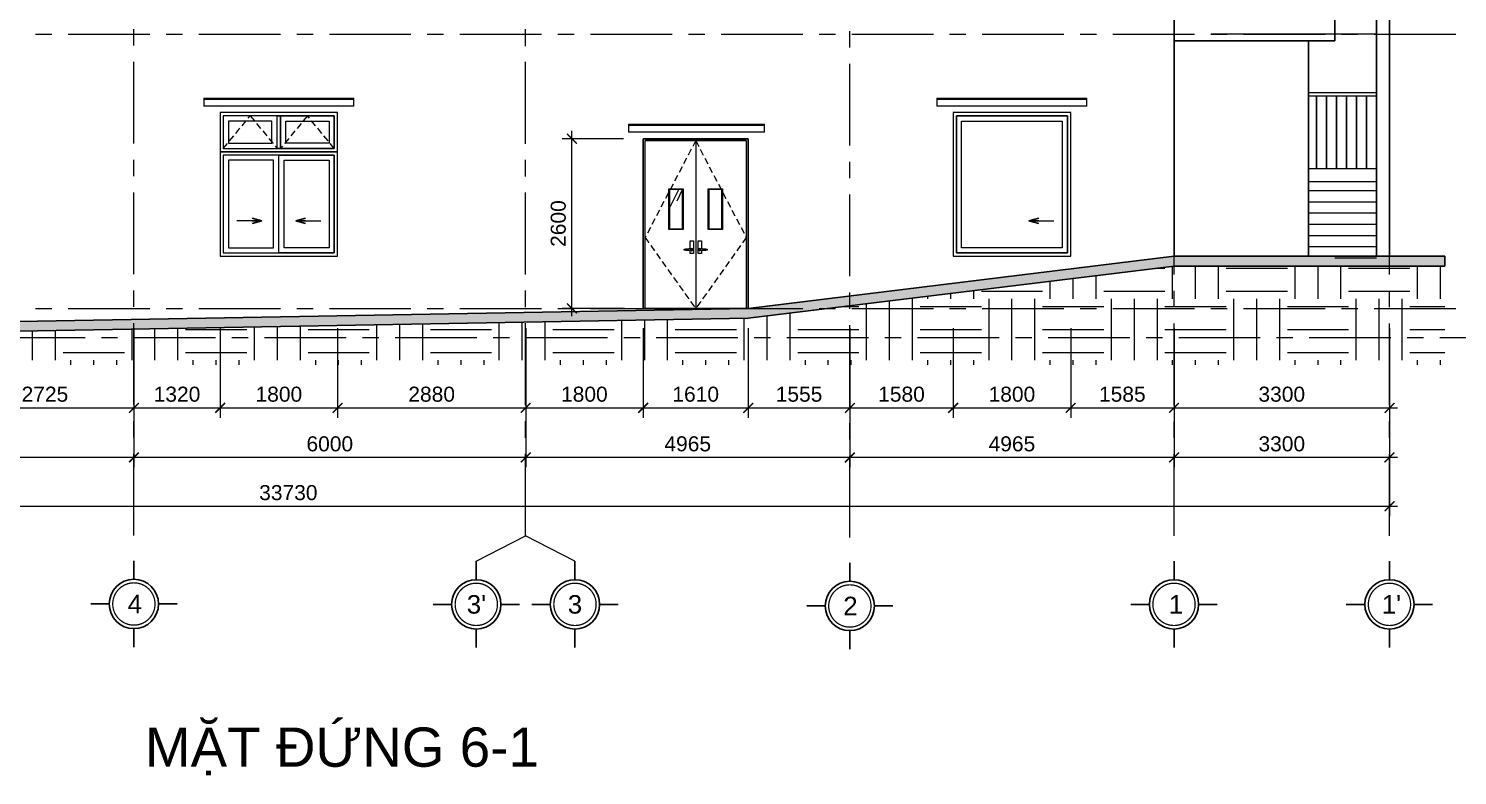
# Model space of a CAD drawing. Header units: millimetres. Extents: x 886808 to 1650903, y -1008069 to 230892.
# Drawn here: x 1029780 to 1051663, y -519647 to -508211 of the extents above; entities that cross this region are included whole.
import ezdxf
from ezdxf.enums import TextEntityAlignment as Align

# ---------------------------------------------------------------- set-up
doc = ezdxf.new("R2010")
doc.units = ezdxf.units.MM
for name, pattern in [('CENTER', [2, 1.25, -0.25, 0.25, -0.25]), ('CENTER2', [28.575, 19.05, -3.175, 3.175, -3.175]), ('CONTINOUS', [0]), ('DASHED', [0.75, 0.5, -0.25])]:
    doc.linetypes.add(name, pattern=pattern)
doc.layers.get('0').update_dxf_attribs({"lineweight": 0})
for name, color, linetype, lineweight in [('0.NETMANHNHAT-0.05', 251, 'Continuous', 0), ('03- Net Cua- 153', 153, 'Continuous', 9), ('06- Dim- 250', 250, 'Continuous', 0), ('8l NET TO', 8, 'Continuous', 9), ('A-DETL-GENF', 92, 'Continuous', 5), ('A-GLAZ', 151, 'Continuous', 5), ('A-Wall', 113, 'Continuous', 30), ('A_Dim', 8, 'Continuous', 5), ('net truc', 250, 'CENTER2', 5), ('Q - TEN PHONG', 7, 'Continuous', 18), ('Text', 250, 'Continuous', 25)]:
    doc.layers.add(name, color=color, linetype=linetype, lineweight=lineweight)
doc.styles.add('Arial', font='arial.ttf', dxfattribs={"height": 253.361452})
doc.styles.add('DAT', font='')
doc.styles.add('TIÊU ĐỀ', font='arial.ttf', dxfattribs={"height": 230})
doc.styles.get('DAT').set_extended_font_data('VNI-Helve')
doc.dimstyles.new('1-100', dxfattribs={"dimtxt": 230, "dimasz": 150, "dimexe": 150, "dimexo": 300, "dimgap": 90, "dimtad": 1, "dimdec": 0, "dimrnd": 5, "dimzin": 0, "dimtxsty": 'TIÊU ĐỀ', "dimblk": 'ARCHTICK', "dimcen": 100, "dimdle": 120, "dimclrd": 256, "dimclre": 256, "dimclrt": 2, "dimadec": 0, "dimazin": 0, "dimtfac": 1, "dimtdec": 0, "dimtix": 1, "dimtmove": 1, "dimatfit": 3, "dimldrblk": 'OPEN30', "dimfxl": 900, "dimtolj": 1, "dimtzin": 0, "dimlwd": 13, "dimlwe": 13, "dimarcsym": 1})

# ---------------------------------------------------------------- blocks, each defined once
blk = doc.blocks.new('*U900')
for p, q in [((0, 7), (0, 4)), ((-7, 0), (-4, 0)), ((7, 0), (4, 0)), ((0, -7), (0, -4))]:
    blk.add_line(p, q)
blk.add_circle((0, 0), 4)
at = {"layer": 'net truc', "color": 4, "linetype": 'CONTINOUS', "ltscale": 0.08, "const_width": 0.208}
blk.add_lwpolyline([(3.43, -0.02, 0.414214), (0.02, 3.43, 2.414214), (3.43, -0.02, 0.24166)], format="xyb", dxfattribs=at)
at = {"color": 7, "style": 'Arial', "flags": 8}
blk.add_attdef('DETAIL#', text='', height=3, dxfattribs=at).set_placement((0, 0), align=Align.MIDDLE_CENTER)
blk = doc.blocks.new('_ArchTick')
at = {"color": 0, "linetype": 'ByBlock', "const_width": 0.15}
blk.add_lwpolyline([(-0.5, -0.5), (0.5, 0.5)], dxfattribs=at)
blk = doc.blocks.new('_Open30')
at = {"color": 0, "linetype": 'ByBlock', "lineweight": -2}
for p, q in [((-1, 0.27), (0, 0)), ((0, 0), (-1, -0.27)), ((0, 0), (-1, 0))]:
    blk.add_line(p, q, dxfattribs=at)
blk = doc.blocks.new('*D422')
at = {"layer": 'A_Dim', "lineweight": 13, "transparency": 16777216}
for p, q in [((1028668, -512797), (1028668, -514169)), ((1031393, -512797), (1031393, -514169)), ((1028548, -514019), (1031513, -514019))]:
    blk.add_line(p, q, dxfattribs=at)
at = {"layer": 'Defpoints', "color": 0, "transparency": 16777216}
for p in [(1028668, -512497), (1031393, -512497), (1031393, -514019)]:
    blk.add_point(p, dxfattribs=at)
at = {"layer": 'A_Dim', "lineweight": 13, "transparency": 16777216, "xscale": 150, "yscale": 150, "zscale": 150, "rotation": 180}
blk.add_blockref('_ArchTick', (1028668, -514019), dxfattribs=at)
at = {"layer": 'A_Dim', "lineweight": 13, "transparency": 16777216, "xscale": 150, "yscale": 150, "zscale": 150}
blk.add_blockref('_ArchTick', (1031393, -514019), dxfattribs=at)
at = {"layer": 'A_Dim', "color": 2, "transparency": 16777216, "insert": (1030030, -513811), "char_height": 230, "attachment_point": 5, "style": 'TIÊU ĐỀ'}
blk.add_mtext('\\A1;2725', dxfattribs=at)
blk = doc.blocks.new('*D423')
at = {"layer": 'A_Dim', "lineweight": 13, "transparency": 16777216}
for p, q in [((1031393, -512797), (1031393, -514169)), ((1032713, -512797), (1032713, -514169)), ((1031273, -514019), (1032833, -514019))]:
    blk.add_line(p, q, dxfattribs=at)
at = {"layer": 'Defpoints', "color": 0, "transparency": 16777216}
for p in [(1031393, -512497), (1032713, -512497), (1032713, -514019)]:
    blk.add_point(p, dxfattribs=at)
at = {"layer": 'A_Dim', "lineweight": 13, "transparency": 16777216, "xscale": 150, "yscale": 150, "zscale": 150, "rotation": 180}
blk.add_blockref('_ArchTick', (1031393, -514019), dxfattribs=at)
at = {"layer": 'A_Dim', "lineweight": 13, "transparency": 16777216, "xscale": 150, "yscale": 150, "zscale": 150}
blk.add_blockref('_ArchTick', (1032713, -514019), dxfattribs=at)
at = {"layer": 'A_Dim', "color": 2, "transparency": 16777216, "insert": (1032053, -513811), "char_height": 230, "attachment_point": 5, "style": 'TIÊU ĐỀ'}
blk.add_mtext('\\A1;1320', dxfattribs=at)
blk = doc.blocks.new('*D424')
at = {"layer": 'A_Dim', "lineweight": 13, "transparency": 16777216}
for p, q in [((1032713, -512797), (1032713, -514169)), ((1034513, -512797), (1034513, -514169)), ((1032593, -514019), (1034633, -514019))]:
    blk.add_line(p, q, dxfattribs=at)
at = {"layer": 'Defpoints', "color": 0, "transparency": 16777216}
for p in [(1032713, -512497), (1034513, -512497), (1034513, -514019)]:
    blk.add_point(p, dxfattribs=at)
at = {"layer": 'A_Dim', "lineweight": 13, "transparency": 16777216, "xscale": 150, "yscale": 150, "zscale": 150, "rotation": 180}
blk.add_blockref('_ArchTick', (1032713, -514019), dxfattribs=at)
at = {"layer": 'A_Dim', "lineweight": 13, "transparency": 16777216, "xscale": 150, "yscale": 150, "zscale": 150}
blk.add_blockref('_ArchTick', (1034513, -514019), dxfattribs=at)
at = {"layer": 'A_Dim', "color": 2, "transparency": 16777216, "insert": (1033613, -513811), "char_height": 230, "attachment_point": 5, "style": 'TIÊU ĐỀ'}
blk.add_mtext('\\A1;1800', dxfattribs=at)
blk = doc.blocks.new('*D425')
at = {"layer": 'A_Dim', "lineweight": 13, "transparency": 16777216}
for p, q in [((1034513, -512797), (1034513, -514169)), ((1037393, -512797), (1037393, -514169)), ((1034393, -514019), (1037513, -514019))]:
    blk.add_line(p, q, dxfattribs=at)
at = {"layer": 'Defpoints', "color": 0, "transparency": 16777216}
for p in [(1034513, -512497), (1037393, -512497), (1037393, -514019)]:
    blk.add_point(p, dxfattribs=at)
at = {"layer": 'A_Dim', "lineweight": 13, "transparency": 16777216, "xscale": 150, "yscale": 150, "zscale": 150, "rotation": 180}
blk.add_blockref('_ArchTick', (1034513, -514019), dxfattribs=at)
at = {"layer": 'A_Dim', "lineweight": 13, "transparency": 16777216, "xscale": 150, "yscale": 150, "zscale": 150}
blk.add_blockref('_ArchTick', (1037393, -514019), dxfattribs=at)
at = {"layer": 'A_Dim', "color": 2, "transparency": 16777216, "insert": (1035953, -513811), "char_height": 230, "attachment_point": 5, "style": 'TIÊU ĐỀ'}
blk.add_mtext('\\A1;2880', dxfattribs=at)
blk = doc.blocks.new('*D426')
at = {"layer": 'A_Dim', "lineweight": 13, "transparency": 16777216}
for p, q in [((1037393, -512797), (1037393, -514169)), ((1039192, -512797), (1039192, -514169)), ((1037273, -514019), (1039312, -514019))]:
    blk.add_line(p, q, dxfattribs=at)
at = {"layer": 'Defpoints', "color": 0, "transparency": 16777216}
for p in [(1037393, -512497), (1039192, -512497), (1039192, -514019)]:
    blk.add_point(p, dxfattribs=at)
at = {"layer": 'A_Dim', "lineweight": 13, "transparency": 16777216, "xscale": 150, "yscale": 150, "zscale": 150, "rotation": 180}
blk.add_blockref('_ArchTick', (1037393, -514019), dxfattribs=at)
at = {"layer": 'A_Dim', "lineweight": 13, "transparency": 16777216, "xscale": 150, "yscale": 150, "zscale": 150}
blk.add_blockref('_ArchTick', (1039192, -514019), dxfattribs=at)
at = {"layer": 'A_Dim', "color": 2, "transparency": 16777216, "insert": (1038292, -513811), "char_height": 230, "attachment_point": 5, "style": 'TIÊU ĐỀ'}
blk.add_mtext('\\A1;1800', dxfattribs=at)
blk = doc.blocks.new('*D427')
at = {"layer": 'A_Dim', "lineweight": 13, "transparency": 16777216}
for p, q in [((1039192, -512797), (1039192, -514169)), ((1040802, -512797), (1040802, -514169)), ((1039072, -514019), (1040922, -514019))]:
    blk.add_line(p, q, dxfattribs=at)
at = {"layer": 'Defpoints', "color": 0, "transparency": 16777216}
for p in [(1039192, -512497), (1040802, -512497), (1040802, -514019)]:
    blk.add_point(p, dxfattribs=at)
at = {"layer": 'A_Dim', "lineweight": 13, "transparency": 16777216, "xscale": 150, "yscale": 150, "zscale": 150, "rotation": 180}
blk.add_blockref('_ArchTick', (1039192, -514019), dxfattribs=at)
at = {"layer": 'A_Dim', "lineweight": 13, "transparency": 16777216, "xscale": 150, "yscale": 150, "zscale": 150}
blk.add_blockref('_ArchTick', (1040802, -514019), dxfattribs=at)
at = {"layer": 'A_Dim', "color": 2, "transparency": 16777216, "insert": (1039997, -513811), "char_height": 230, "attachment_point": 5, "style": 'TIÊU ĐỀ'}
blk.add_mtext('\\A1;1610', dxfattribs=at)
blk = doc.blocks.new('*D428')
at = {"layer": 'A_Dim', "lineweight": 13, "transparency": 16777216}
for p, q in [((1040802, -512797), (1040802, -514169)), ((1042358, -512797), (1042358, -514169)), ((1040682, -514019), (1042478, -514019))]:
    blk.add_line(p, q, dxfattribs=at)
at = {"layer": 'Defpoints', "color": 0, "transparency": 16777216}
for p in [(1040802, -512497), (1042358, -512497), (1042358, -514019)]:
    blk.add_point(p, dxfattribs=at)
at = {"layer": 'A_Dim', "lineweight": 13, "transparency": 16777216, "xscale": 150, "yscale": 150, "zscale": 150, "rotation": 180}
blk.add_blockref('_ArchTick', (1040802, -514019), dxfattribs=at)
at = {"layer": 'A_Dim', "lineweight": 13, "transparency": 16777216, "xscale": 150, "yscale": 150, "zscale": 150}
blk.add_blockref('_ArchTick', (1042358, -514019), dxfattribs=at)
at = {"layer": 'A_Dim', "color": 2, "transparency": 16777216, "insert": (1041580, -513811), "char_height": 230, "attachment_point": 5, "style": 'TIÊU ĐỀ'}
blk.add_mtext('\\A1;1555', dxfattribs=at)
blk = doc.blocks.new('*D429')
at = {"layer": 'A_Dim', "lineweight": 13, "transparency": 16777216}
for p, q in [((1042358, -512797), (1042358, -514169)), ((1043940, -512797), (1043940, -514169)), ((1042238, -514019), (1044060, -514019))]:
    blk.add_line(p, q, dxfattribs=at)
at = {"layer": 'Defpoints', "color": 0, "transparency": 16777216}
for p in [(1042358, -512497), (1043940, -512497), (1043940, -514019)]:
    blk.add_point(p, dxfattribs=at)
at = {"layer": 'A_Dim', "lineweight": 13, "transparency": 16777216, "xscale": 150, "yscale": 150, "zscale": 150, "rotation": 180}
blk.add_blockref('_ArchTick', (1042358, -514019), dxfattribs=at)
at = {"layer": 'A_Dim', "lineweight": 13, "transparency": 16777216, "xscale": 150, "yscale": 150, "zscale": 150}
blk.add_blockref('_ArchTick', (1043940, -514019), dxfattribs=at)
at = {"layer": 'A_Dim', "color": 2, "transparency": 16777216, "insert": (1043149, -513811), "char_height": 230, "attachment_point": 5, "style": 'TIÊU ĐỀ'}
blk.add_mtext('\\A1;1580', dxfattribs=at)
blk = doc.blocks.new('*D430')
at = {"layer": 'A_Dim', "lineweight": 13, "transparency": 16777216}
for p, q in [((1043940, -512797), (1043940, -514169)), ((1045740, -512797), (1045740, -514169)), ((1043820, -514019), (1045860, -514019))]:
    blk.add_line(p, q, dxfattribs=at)
at = {"layer": 'Defpoints', "color": 0, "transparency": 16777216}
for p in [(1043940, -512497), (1045740, -512497), (1045740, -514019)]:
    blk.add_point(p, dxfattribs=at)
at = {"layer": 'A_Dim', "lineweight": 13, "transparency": 16777216, "xscale": 150, "yscale": 150, "zscale": 150, "rotation": 180}
blk.add_blockref('_ArchTick', (1043940, -514019), dxfattribs=at)
at = {"layer": 'A_Dim', "lineweight": 13, "transparency": 16777216, "xscale": 150, "yscale": 150, "zscale": 150}
blk.add_blockref('_ArchTick', (1045740, -514019), dxfattribs=at)
at = {"layer": 'A_Dim', "color": 2, "transparency": 16777216, "insert": (1044840, -513811), "char_height": 230, "attachment_point": 5, "style": 'TIÊU ĐỀ'}
blk.add_mtext('\\A1;1800', dxfattribs=at)
blk = doc.blocks.new('*D431')
at = {"layer": 'A_Dim', "lineweight": 13, "transparency": 16777216}
for p, q in [((1045740, -512797), (1045740, -514169)), ((1047323, -512797), (1047323, -514169)), ((1045620, -514019), (1047443, -514019))]:
    blk.add_line(p, q, dxfattribs=at)
at = {"layer": 'Defpoints', "color": 0, "transparency": 16777216}
for p in [(1045740, -512497), (1047323, -512497), (1047323, -514019)]:
    blk.add_point(p, dxfattribs=at)
at = {"layer": 'A_Dim', "lineweight": 13, "transparency": 16777216, "xscale": 150, "yscale": 150, "zscale": 150, "rotation": 180}
blk.add_blockref('_ArchTick', (1045740, -514019), dxfattribs=at)
at = {"layer": 'A_Dim', "lineweight": 13, "transparency": 16777216, "xscale": 150, "yscale": 150, "zscale": 150}
blk.add_blockref('_ArchTick', (1047323, -514019), dxfattribs=at)
at = {"layer": 'A_Dim', "color": 2, "transparency": 16777216, "insert": (1046531, -513811), "char_height": 230, "attachment_point": 5, "style": 'TIÊU ĐỀ'}
blk.add_mtext('\\A1;1585', dxfattribs=at)
blk = doc.blocks.new('*D432')
at = {"layer": 'A_Dim', "lineweight": 13, "transparency": 16777216}
for p, q in [((1047323, -512797), (1047323, -514169)), ((1050623, -512797), (1050623, -514169)), ((1047203, -514019), (1050743, -514019))]:
    blk.add_line(p, q, dxfattribs=at)
at = {"layer": 'Defpoints', "color": 0, "transparency": 16777216}
for p in [(1047323, -512497), (1050623, -512497), (1050623, -514019)]:
    blk.add_point(p, dxfattribs=at)
at = {"layer": 'A_Dim', "lineweight": 13, "transparency": 16777216, "xscale": 150, "yscale": 150, "zscale": 150, "rotation": 180}
blk.add_blockref('_ArchTick', (1047323, -514019), dxfattribs=at)
at = {"layer": 'A_Dim', "lineweight": 13, "transparency": 16777216, "xscale": 150, "yscale": 150, "zscale": 150}
blk.add_blockref('_ArchTick', (1050623, -514019), dxfattribs=at)
at = {"layer": 'A_Dim', "color": 2, "transparency": 16777216, "insert": (1048973, -513811), "char_height": 230, "attachment_point": 5, "style": 'TIÊU ĐỀ'}
blk.add_mtext('\\A1;3300', dxfattribs=at)
blk = doc.blocks.new('*D433')
at = {"layer": 'A_Dim', "lineweight": 13, "transparency": 16777216}
for p, q in [((1047323, -512797), (1047323, -514928)), ((1050623, -512797), (1050623, -514928)), ((1050743, -514778), (1047203, -514778))]:
    blk.add_line(p, q, dxfattribs=at)
at = {"layer": 'Defpoints', "color": 0, "transparency": 16777216}
for p in [(1047323, -512497), (1050623, -512497), (1047323, -514778)]:
    blk.add_point(p, dxfattribs=at)
at = {"layer": 'A_Dim', "lineweight": 13, "transparency": 16777216, "xscale": 150, "yscale": 150, "zscale": 150, "rotation": 180}
blk.add_blockref('_ArchTick', (1047323, -514778), dxfattribs=at)
at = {"layer": 'A_Dim', "lineweight": 13, "transparency": 16777216, "xscale": 150, "yscale": 150, "zscale": 150}
blk.add_blockref('_ArchTick', (1050623, -514778), dxfattribs=at)
at = {"layer": 'A_Dim', "color": 2, "transparency": 16777216, "insert": (1048973, -514571), "char_height": 230, "attachment_point": 5, "style": 'TIÊU ĐỀ'}
blk.add_mtext('\\A1;3300', dxfattribs=at)
blk = doc.blocks.new('*D434')
at = {"layer": 'A_Dim', "lineweight": 13, "transparency": 16777216}
for p, q in [((1042358, -512797), (1042358, -514928)), ((1047323, -512797), (1047323, -514928)), ((1047443, -514778), (1042238, -514778))]:
    blk.add_line(p, q, dxfattribs=at)
at = {"layer": 'Defpoints', "color": 0, "transparency": 16777216}
for p in [(1042358, -512497), (1047323, -512497), (1042358, -514778)]:
    blk.add_point(p, dxfattribs=at)
at = {"layer": 'A_Dim', "lineweight": 13, "transparency": 16777216, "xscale": 150, "yscale": 150, "zscale": 150, "rotation": 180}
blk.add_blockref('_ArchTick', (1042358, -514778), dxfattribs=at)
at = {"layer": 'A_Dim', "lineweight": 13, "transparency": 16777216, "xscale": 150, "yscale": 150, "zscale": 150}
blk.add_blockref('_ArchTick', (1047323, -514778), dxfattribs=at)
at = {"layer": 'A_Dim', "color": 2, "transparency": 16777216, "insert": (1044840, -514571), "char_height": 230, "attachment_point": 5, "style": 'TIÊU ĐỀ'}
blk.add_mtext('\\A1;4965', dxfattribs=at)
blk = doc.blocks.new('*D435')
at = {"layer": 'A_Dim', "lineweight": 13, "transparency": 16777216}
for p, q in [((1037393, -512797), (1037393, -514928)), ((1042358, -512797), (1042358, -514928)), ((1042478, -514778), (1037273, -514778))]:
    blk.add_line(p, q, dxfattribs=at)
at = {"layer": 'Defpoints', "color": 0, "transparency": 16777216}
for p in [(1037393, -512497), (1042358, -512497), (1037393, -514778)]:
    blk.add_point(p, dxfattribs=at)
at = {"layer": 'A_Dim', "lineweight": 13, "transparency": 16777216, "xscale": 150, "yscale": 150, "zscale": 150, "rotation": 180}
blk.add_blockref('_ArchTick', (1037393, -514778), dxfattribs=at)
at = {"layer": 'A_Dim', "lineweight": 13, "transparency": 16777216, "xscale": 150, "yscale": 150, "zscale": 150}
blk.add_blockref('_ArchTick', (1042358, -514778), dxfattribs=at)
at = {"layer": 'A_Dim', "color": 2, "transparency": 16777216, "insert": (1039875, -514571), "char_height": 230, "attachment_point": 5, "style": 'TIÊU ĐỀ'}
blk.add_mtext('\\A1;4965', dxfattribs=at)
blk = doc.blocks.new('*D436')
at = {"layer": 'A_Dim', "lineweight": 13, "transparency": 16777216}
for p, q in [((1031393, -512797), (1031393, -514928)), ((1037393, -512797), (1037393, -514928)), ((1037513, -514778), (1031273, -514778))]:
    blk.add_line(p, q, dxfattribs=at)
at = {"layer": 'Defpoints', "color": 0, "transparency": 16777216}
for p in [(1031393, -512497), (1037393, -512497), (1031393, -514778)]:
    blk.add_point(p, dxfattribs=at)
at = {"layer": 'A_Dim', "lineweight": 13, "transparency": 16777216, "xscale": 150, "yscale": 150, "zscale": 150, "rotation": 180}
blk.add_blockref('_ArchTick', (1031393, -514778), dxfattribs=at)
at = {"layer": 'A_Dim', "lineweight": 13, "transparency": 16777216, "xscale": 150, "yscale": 150, "zscale": 150}
blk.add_blockref('_ArchTick', (1037393, -514778), dxfattribs=at)
at = {"layer": 'A_Dim', "color": 2, "transparency": 16777216, "insert": (1034393, -514571), "char_height": 230, "attachment_point": 5, "style": 'TIÊU ĐỀ'}
blk.add_mtext('\\A1;6000', dxfattribs=at)
blk = doc.blocks.new('*D437')
at = {"layer": 'A_Dim', "lineweight": 13, "transparency": 16777216}
for p, q in [((1025643, -512797), (1025643, -514928)), ((1031393, -512797), (1031393, -514928)), ((1031513, -514778), (1025523, -514778))]:
    blk.add_line(p, q, dxfattribs=at)
at = {"layer": 'Defpoints', "color": 0, "transparency": 16777216}
for p in [(1025643, -512497), (1031393, -512497), (1025643, -514778)]:
    blk.add_point(p, dxfattribs=at)
at = {"layer": 'A_Dim', "lineweight": 13, "transparency": 16777216, "xscale": 150, "yscale": 150, "zscale": 150, "rotation": 180}
blk.add_blockref('_ArchTick', (1025643, -514778), dxfattribs=at)
at = {"layer": 'A_Dim', "lineweight": 13, "transparency": 16777216, "xscale": 150, "yscale": 150, "zscale": 150}
blk.add_blockref('_ArchTick', (1031393, -514778), dxfattribs=at)
at = {"layer": 'A_Dim', "color": 2, "transparency": 16777216, "insert": (1028518, -514571), "char_height": 230, "attachment_point": 5, "style": 'TIÊU ĐỀ'}
blk.add_mtext('\\A1;5750', dxfattribs=at)
blk = doc.blocks.new('*D740')
at = {"layer": 'A_Dim', "lineweight": 13, "transparency": 16777216}
for p, q in [((1016893, -512797), (1016893, -515676)), ((1050623, -512797), (1050623, -515676)), ((1016773, -515526), (1050743, -515526))]:
    blk.add_line(p, q, dxfattribs=at)
at = {"layer": 'Defpoints', "color": 0, "transparency": 16777216}
for p in [(1016893, -512497), (1050623, -512497), (1050623, -515526)]:
    blk.add_point(p, dxfattribs=at)
at = {"layer": 'A_Dim', "lineweight": 13, "transparency": 16777216, "xscale": 150, "yscale": 150, "zscale": 150, "rotation": 180}
blk.add_blockref('_ArchTick', (1016893, -515526), dxfattribs=at)
at = {"layer": 'A_Dim', "lineweight": 13, "transparency": 16777216, "xscale": 150, "yscale": 150, "zscale": 150}
blk.add_blockref('_ArchTick', (1050623, -515526), dxfattribs=at)
at = {"layer": 'A_Dim', "color": 2, "transparency": 16777216, "insert": (1033758, -515318), "char_height": 230, "attachment_point": 5, "style": 'TIÊU ĐỀ'}
blk.add_mtext('\\A1;33730', dxfattribs=at)
blk = doc.blocks.new('*D442')
at = {"layer": 'A_Dim', "lineweight": 13, "transparency": 16777216}
for p, q in [((1038101, -512617), (1038101, -509777)), ((1038892, -509897), (1037951, -509897)), ((1038907, -512497), (1037951, -512497))]:
    blk.add_line(p, q, dxfattribs=at)
at = {"layer": 'Defpoints', "color": 0, "transparency": 16777216}
for p in [(1038101, -509897), (1039192, -509897), (1039207, -512497)]:
    blk.add_point(p, dxfattribs=at)
at = {"layer": 'A_Dim', "lineweight": 13, "transparency": 16777216, "xscale": 150, "yscale": 150, "zscale": 150}
for p, rotation in [((1038101, -509897), 90), ((1038101, -512497), 270)]:
    blk.add_blockref('_ArchTick', p, dxfattribs=dict(at, rotation=rotation))
at = {"layer": 'A_Dim', "color": 2, "transparency": 16777216, "insert": (1037893, -511197), "char_height": 230, "attachment_point": 5, "rotation": 90, "style": 'TIÊU ĐỀ'}
blk.add_mtext('\\A1;2600', dxfattribs=at)

msp = doc.modelspace()

# ---------------------------------------------------------------- hatches: boundary and pattern name
at = {"layer": '03- Net Cua- 153', "linetype": 'Continuous', "transparency": 33554636}
h = msp.add_hatch(dxfattribs=at)
h.set_pattern_fill('FP_2', color=256, style=0, pattern_type=2)
h.set_pattern_definition([(63.435, (821048.24, -511142.8), (-0.0014, 1524.001), [532.463, -2875.304]), (63.435, (819524.24, -511142.8), (-0.0014, 1524.001), [532.463, -2875.304]), (63.435, (821777.8, -510848.36), (-0.0014, 1524.001), [532.463, -2875.304]), (63.435, (820253.8, -510848.36), (-0.0014, 1524.001), [532.463, -2875.304]), (63.435, (821667.36, -510952.3), (-0.0014, 1524.001), [532.463, -2875.304]), (63.435, (820143.36, -510952.3), (-0.0014, 1524.001), [532.463, -2875.304]), (63.435, (821554.8, -510357.06), (-0.0014, 1524.001), [258.802, -3148.965]), (63.435, (820030.8, -510357.06), (-0.0014, 1524.001), [258.802, -3148.965]), (63.435, (821481.2, -510449.2), (-0.0014, 1524.001), [532.463, -2875.304]), (63.435, (819957.2, -510449.2), (-0.0014, 1524.001), [532.463, -2875.304]), (63.435, (821494.2, -510383.04), (-0.0014, 1524.001), [532.463, -2875.304]), (63.435, (819970.2, -510383.04), (-0.0014, 1524.001), [532.463, -2875.304]), (63.435, (820879.3, -510673.2), (-0.0014, 1524.001), [532.463, -2875.304]), (63.435, (819355.3, -510673.2), (-0.0014, 1524.001), [532.463, -2875.304]), (63.435, (820892.3, -510595.24), (-0.0014, 1524.001), [532.463, -2875.304]), (63.435, (819368.3, -510595.24), (-0.0014, 1524.001), [532.463, -2875.304]), (63.435, (820895.8, -510539.04), (-0.0014, 1524.001), [532.463, -2875.304]), (63.435, (819371.8, -510539.04), (-0.0014, 1524.001), [532.463, -2875.304])])
h.paths.add_polyline_path([(1039797.4, -511277.1), (1039597.4, -511277.1), (1039597.4, -510677.1), (1039797.4, -510677.1), (1039797.4, -511137.1)], flags=0)
at = {"layer": 'A-DETL-GENF', "transparency": 33554636}
msp.add_hatch(color=27, dxfattribs=at).paths.add_polyline_path([(1051468, -511847.1), (1047322.5, -511847.1), (1040801.9, -512647.1), (1015592.5, -513097.1), (1014674.1, -513097.1), (1014674.1, -512947.1), (1015592.5, -512947.1), (1040801.9, -512497.1), (1047322.5, -511697.1), (1051468, -511697.1)])
h = msp.add_hatch(dxfattribs=at)
h.set_pattern_fill('FP_9', color=27, style=0, pattern_type=2)
h.set_pattern_definition([(0, (822183.6, -511297.1), (937.5, 937.5), [937.5, -937.5]), (0, (822183.6, -510945.6), (937.5, 937.5), [937.5, -937.5]), (0, (822183.6, -510594), (937.5, 937.5), [937.5, -937.5]), (90, (822300.8, -510476.8), (-937.5, 937.5), [937.5, -937.5]), (90, (822652.3, -510476.8), (-937.5, 937.5), [937.5, -937.5]), (90, (823003.9, -510476.8), (-937.5, 937.5), [937.5, -937.5])])
h.paths.add_polyline_path([(1015174.1, -513359.7), (1015174.1, -513097.1), (1017392.5, -513073.5), (1040801.9, -512647.1), (1047322.5, -511847.1), (1051468, -511847.1), (1051468, -513359.4), (1029857.1, -513359.7)])

# ---------------------------------------------------------------- linework, layer by layer
at = {"layer": '0.NETMANHNHAT-0.05', "transparency": 33554636}
for points in [[(1050422.5, -511697.1), (1050422.5, -504697.1)], [(1049183.8, -508296.9), (1047891.1, -508296.9)], [(1050422.5, -508297.1), (1049129.9, -508297.1)], [(1049383.8, -509191.6), (1050422.5, -509191.6)], [(1049383.8, -509241.6), (1050422.5, -509241.6)], [(1049383.8, -510354.3), (1050422.5, -510354.3)], [(1049383.8, -510554.3), (1050422.5, -510554.3)], [(1050422.5, -510697.1), (1049383.8, -510697.1)], [(1050422.5, -510868.6), (1049383.8, -510868.6)], [(1050422.5, -511040), (1049383.8, -511040)], [(1050422.5, -511211.4), (1049383.8, -511211.4)], [(1050422.5, -511382.8), (1049383.8, -511382.8)], [(1050422.5, -511554.3), (1049383.8, -511554.3)], [(1050422.5, -511725.7), (1049783.8, -511725.7)]]:
    msp.add_lwpolyline(points, dxfattribs=at)
for points in [[(1049507.5, -510354.3), (1049504.5, -510354.3), (1049504.5, -509241.6), (1049507.5, -509241.6)], [(1049660.5, -510354.3), (1049657.5, -510354.3), (1049657.5, -509241.6), (1049660.5, -509241.6)], [(1049813.5, -510354.3), (1049810.5, -510354.3), (1049810.5, -509241.6), (1049813.5, -509241.6)], [(1049966.5, -510354.3), (1049963.5, -510354.3), (1049963.5, -509241.6), (1049966.5, -509241.6)], [(1050119.5, -510354.3), (1050116.5, -510354.3), (1050116.5, -509241.6), (1050119.5, -509241.6)], [(1050272.5, -510354.3), (1050269.5, -510354.3), (1050269.5, -509241.6), (1050272.5, -509241.6)]]:
    msp.add_lwpolyline(points, close=True, dxfattribs=at)
at = {"layer": '03- Net Cua- 153', "linetype": 'Continuous', "transparency": 33554636}
for p, q in [((1039221.9, -512497.1), (1039221.9, -509927.1)), ((1039221.9, -509927.1), (1039997.4, -509927.1)), ((1040771.9, -509927.1), (1039221.9, -509927.1)), ((1039997.4, -509927.1), (1039997.4, -512497.1)), ((1039997.4, -509927.1), (1040771.9, -509927.1)), ((1040771.9, -509927.1), (1040771.9, -512497.1)), ((1039587.4, -511287.1), (1039587.4, -510667.1)), ((1039587.4, -510667.1), (1039807.4, -510667.1)), ((1039797.4, -510677.1), (1039597.4, -510677.1)), ((1039597.4, -510677.1), (1039597.4, -511277.1)), ((1039797.4, -511277.1), (1039797.4, -510677.1)), ((1039807.4, -510667.1), (1039807.4, -511287.1)), ((1040187.4, -511287.1), (1040187.4, -510667.1)), ((1040187.4, -510667.1), (1040407.4, -510667.1)), ((1040397.4, -510677.1), (1040197.4, -510677.1)), ((1040197.4, -510677.1), (1040197.4, -511277.1)), ((1040397.4, -511277.1), (1040397.4, -510677.1)), ((1040407.4, -510667.1), (1040407.4, -511287.1)), ((1039807.4, -511287.1), (1039587.4, -511287.1)), ((1039597.4, -511277.1), (1039797.4, -511277.1)), ((1040407.4, -511287.1), (1040187.4, -511287.1)), ((1040197.4, -511277.1), (1040397.4, -511277.1)), ((1039822.4, -511606.3), (1039822.4, -511588)), ((1039822.4, -511588), (1039822.4, -511588)), ((1039822.4, -511588), (1039822.4, -511588)), ((1039822.4, -511606.3), (1039822.4, -511606.3)), ((1039822.4, -511606.3), (1039822.4, -511606.3)), ((1039822.5, -511588), (1039841.7, -511586.3)), ((1039841.7, -511608), (1039822.5, -511606.3)), ((1039842.8, -511586.2), (1039854.6, -511585.1)), ((1039854.6, -511609.1), (1039842.8, -511608.1)), ((1039854.6, -511585.1), (1039891.9, -511584.7)), ((1039936.4, -511610), (1039854.6, -511609.1)), ((1039936.4, -511584.7), (1039891.9, -511584.7)), ((1039910.4, -511585), (1039910.4, -511462.6)), ((1039910.4, -511462.6), (1039962.4, -511462.6)), ((1039910.4, -511655.5), (1039910.4, -511609.7)), ((1039936.4, -511584.7), (1039936.4, -511585.4)), ((1039936.4, -511608.8), (1039936.4, -511610)), ((1039962.4, -511462.6), (1039962.4, -511655.5)), ((1040032.4, -511462.6), (1040084.4, -511462.6)), ((1040032.4, -511655.5), (1040032.4, -511462.6)), ((1040103, -511584.7), (1040058.4, -511584.7)), ((1040058.4, -511585.4), (1040058.4, -511584.7)), ((1040058.4, -511610), (1040058.4, -511608.8)), ((1040140.2, -511609.1), (1040058.4, -511610)), ((1040084.4, -511462.6), (1040084.4, -511585)), ((1040084.4, -511609.7), (1040084.4, -511655.5)), ((1040103, -511584.7), (1040140.2, -511585.1)), ((1040140.2, -511585.1), (1040152.1, -511586.2)), ((1040152.1, -511608.1), (1040140.2, -511609.1)), ((1040153.2, -511586.3), (1040172.4, -511588)), ((1040172.4, -511606.3), (1040153.2, -511608)), ((1040172.5, -511588), (1040172.4, -511588)), ((1040172.4, -511606.3), (1040172.5, -511606.3)), ((1040172.5, -511588), (1040172.5, -511606.3)), ((1040172.5, -511588), (1040172.5, -511588)), ((1040172.5, -511606.3), (1040172.5, -511606.3)), ((1039962.4, -511655.5), (1039910.4, -511655.5)), ((1040084.4, -511655.5), (1040032.4, -511655.5))]:
    msp.add_line(p, q, dxfattribs=at)
for points in [[(1034512.5, -509497.1), (1032712.5, -509497.1), (1032712.5, -510097.1), (1034512.5, -510097.1)], [(1034462.5, -509547.1), (1032762.5, -509547.1), (1032762.5, -510047.1), (1034462.5, -510047.1)], [(1033587.5, -509547.1), (1032762.5, -509547.1), (1032762.5, -510047.1), (1033587.5, -510047.1)], [(1033507.5, -509627.1), (1032842.5, -509627.1), (1032842.5, -509967.1), (1033507.5, -509967.1)], [(1033587.5, -509547.1), (1033637.5, -509547.1), (1033637.5, -510047.1), (1033587.5, -510047.1)], [(1033637.5, -509547.1), (1034462.5, -509547.1), (1034462.5, -510047.1), (1033637.5, -510047.1)], [(1033717.5, -509627.1), (1034382.5, -509627.1), (1034382.5, -509967.1), (1033717.5, -509967.1)], [(1045740, -509497.1), (1043940, -509497.1), (1043940, -511697.1), (1045740, -511697.1)], [(1045690, -509547.1), (1043990, -509547.1), (1043990, -511647.1), (1045690, -511647.1)], [(1043990, -509547.1), (1045690, -509547.1), (1045690, -511647.1), (1043990, -511647.1)], [(1044070, -509627.1), (1045610, -509627.1), (1045610, -511567.1), (1044070, -511567.1)], [(1034512.5, -510097.1), (1032712.5, -510097.1), (1032712.5, -511697.1), (1034512.5, -511697.1)], [(1034462.5, -510147.1), (1032762.5, -510147.1), (1032762.5, -511647.1), (1034462.5, -511647.1)], [(1033612.5, -510147.1), (1032762.5, -510147.1), (1032762.5, -511647.1), (1033612.5, -511647.1)], [(1033532.5, -510227.1), (1032842.5, -510227.1), (1032842.5, -511567.1), (1033532.5, -511567.1)], [(1033612.5, -510147.1), (1034462.5, -510147.1), (1034462.5, -511647.1), (1033612.5, -511647.1)], [(1033692.5, -510227.1), (1034382.5, -510227.1), (1034382.5, -511567.1), (1033692.5, -511567.1)]]:
    msp.add_lwpolyline(points, close=True, dxfattribs=at)
for points in [[(1039841.7, -511586.3), (1039841.8, -511586.3), (1039842, -511586.2), (1039842.3, -511586.2), (1039842.5, -511586.2), (1039842.8, -511586.2)], [(1039842.8, -511608.1), (1039842.5, -511608.1), (1039842.3, -511608), (1039842, -511608), (1039841.8, -511608), (1039841.7, -511608)], [(1040152.1, -511586.2), (1040152.3, -511586.2), (1040152.6, -511586.2), (1040152.8, -511586.2), (1040153, -511586.3), (1040153.2, -511586.3)], [(1040153.2, -511608), (1040153, -511608), (1040152.8, -511608), (1040152.6, -511608), (1040152.3, -511608.1), (1040152.1, -511608.1)]]:
    msp.add_lwpolyline(points, dxfattribs=at)
for centre, radius, start, end in [((1039936.4, -511597.1), 12.8, 0, 180), ((1039936.4, -511597.1), 12.8, 180, 0), ((1039936.4, -511597.1), 16, 90, 124.83088), ((1039936.4, -511597.1), 16, 238.95846, 270), ((1039936.4, -511597.1), 14.7, 90, 106.69875), ((1039936.4, -511597.1), 14.7, 0, 106.69875), ((1039936.4, -511597.1), 14.7, 253.30125, 0), ((1039936.4, -511597.1), 14.7, 253.30125, 270), ((1039936.4, -511597.1), 16, 270, 90), ((1039936.4, -511597.1), 14.7, 270, 90), ((1040058.4, -511597.1), 16, 90, 270), ((1040058.4, -511597.1), 14.7, 90, 270), ((1040058.4, -511597.1), 14.7, 66.05737, 180), ((1040058.4, -511597.1), 14.7, 180, 289.43058), ((1040058.4, -511597.1), 12.8, 0, 180), ((1040058.4, -511597.1), 12.8, 180, 0), ((1040058.4, -511597.1), 16, 55.16912, 90), ((1040058.4, -511597.1), 14.7, 66.05737, 90), ((1040058.4, -511597.1), 16, 270, 301.04154), ((1040058.4, -511597.1), 14.7, 270, 289.43058)]:
    msp.add_arc(centre, radius, start, end, dxfattribs=at)
at = {"layer": '06- Dim- 250', "linetype": 'DASHED', "ltscale": 200, "transparency": 33554636}
for p, q in [((1039997.4, -509927.1), (1039221.9, -511412.1)), ((1039997.4, -509927.1), (1040771.9, -511412.1)), ((1039221.9, -511412.1), (1039997.4, -512497.1)), ((1040771.9, -511412.1), (1039997.4, -512497.1))]:
    msp.add_line(p, q, dxfattribs=at)
for points in [[(1032762.5, -510047.1), (1033175, -509547.1), (1033587.5, -510047.1)], [(1034462.5, -510047.1), (1034050, -509547.1), (1033637.5, -510047.1)]]:
    msp.add_lwpolyline(points, dxfattribs=at)
at = {"layer": '8l NET TO', "color": 251, "linetype": 'CENTER', "ltscale": 1000, "true_color": 0x636466, "transparency": 33554636}
for p, q in [((1031392.5, -515972.4), (1031392.5, -497387.9)), ((1037392.5, -515978.1), (1037392.5, -497387.9)), ((1037392.5, -515972.4), (1037392.5, -497387.9)), ((1042357.8, -516002.9), (1042357.8, -497387.9)), ((1047322.5, -515978.1), (1047322.5, -497387.9)), ((1050622.5, -515978.1), (1050622.5, -497387.9)), ((1012386.7, -508297.1), (1056226.2, -508297.1)), ((1012386.7, -512497.1), (1056226.2, -512497.1)), ((1052644.1, -512947.1), (1010217.9, -512947.1))]:
    msp.add_line(p, q, dxfattribs=at)
for points in [[(1036636.9, -516366.7), (1037392.5, -515978.1)], [(1038148.1, -516366.7), (1037392.5, -515978.1)]]:
    msp.add_lwpolyline(points, dxfattribs=at)
at = {"layer": 'A-GLAZ', "transparency": 33554636}
for p, q in [((1032462.5, -509277.1), (1032462.5, -509287.1)), ((1032462.5, -509277.1), (1034762.5, -509277.1)), ((1032462.5, -509287.1), (1032462.5, -509297.1)), ((1034762.5, -509287.1), (1032462.5, -509287.1)), ((1032462.5, -509297.1), (1032462.5, -509397.1)), ((1034762.5, -509297.1), (1032462.5, -509297.1)), ((1034762.5, -509397.1), (1032462.5, -509397.1)), ((1034762.5, -509287.1), (1034762.5, -509277.1)), ((1034762.5, -509297.1), (1034762.5, -509287.1)), ((1034762.5, -509397.1), (1034762.5, -509297.1)), ((1043690, -509277.1), (1043690, -509287.1)), ((1043690, -509277.1), (1045990, -509277.1)), ((1043690, -509287.1), (1043690, -509297.1)), ((1045990, -509287.1), (1043690, -509287.1)), ((1043690, -509297.1), (1043690, -509397.1)), ((1045990, -509297.1), (1043690, -509297.1)), ((1045990, -509397.1), (1043690, -509397.1)), ((1045990, -509287.1), (1045990, -509277.1)), ((1045990, -509297.1), (1045990, -509287.1)), ((1045990, -509397.1), (1045990, -509297.1)), ((1038968.6, -509677.1), (1038968.6, -509687.1)), ((1038968.6, -509677.1), (1041051.9, -509677.1)), ((1038968.6, -509687.1), (1038968.6, -509697.1)), ((1041051.9, -509687.1), (1038968.6, -509687.1)), ((1038968.6, -509697.1), (1038968.6, -509797.1)), ((1041051.9, -509697.1), (1038968.6, -509697.1)), ((1041051.9, -509797.1), (1038968.6, -509797.1)), ((1041051.9, -509687.1), (1041051.9, -509677.1)), ((1041051.9, -509697.1), (1041051.9, -509687.1)), ((1041051.9, -509797.1), (1041051.9, -509697.1))]:
    msp.add_line(p, q, dxfattribs=at)
at = {"layer": 'A-Wall', "transparency": 33554636}
for p, q in [((1047322.5, -511697.1), (1047322.5, -500797.1)), ((1050422.5, -511697.1), (1050422.5, -503534.5)), ((1039191.9, -509897.1), (1039191.9, -512497.1)), ((1039191.9, -509897.1), (1040801.9, -509897.1)), ((1040801.9, -509897.1), (1040801.9, -512497.1)), ((1039191.9, -512497.1), (1039221.9, -512497.1)), ((1039997.4, -512497.1), (1039221.9, -512497.1)), ((1040771.9, -512497.1), (1039997.4, -512497.1)), ((1040801.9, -512497.1), (1040771.9, -512497.1))]:
    msp.add_line(p, q, dxfattribs=at)
msp.add_lwpolyline([(1049383.8, -503534.5), (1050622.5, -503534.5), (1050622.5, -511697.1)], dxfattribs=at)
for points in [[(1047322.5, -508396.9), (1047322.5, -508046.9), (1049783.8, -508046.9), (1049783.8, -508396.9)], [(1049383.8, -508396.9), (1047322.5, -508396.9), (1047322.5, -511697.1), (1049383.8, -511697.1)], [(1051468, -511847.1), (1047322.5, -511847.1), (1040801.9, -512647.1), (1015592.5, -513097.1), (1014674.1, -513097.1), (1014674.1, -512947.1), (1015592.5, -512947.1), (1040801.9, -512497.1), (1047322.5, -511697.1), (1051468, -511697.1)]]:
    msp.add_lwpolyline(points, close=True, dxfattribs=at)
at = {"layer": 'A_Dim', "transparency": 33554636}
msp.add_lwpolyline([(1034512.5, -509497.1), (1032712.5, -509497.1), (1032712.5, -510097.1), (1034512.5, -510097.1)], close=True, dxfattribs=at)

# ---------------------------------------------------------------- block references
at = {"layer": 'Text', "transparency": 33554636}
ref = msp.add_blockref('*U900', (1031392.5, -517021.8), dxfattribs=dict(at, xscale=-94.41941626506186, yscale=94.41941626506186, zscale=94.41941626506186))
ref.add_attrib('DETAIL#', '4', dxfattribs={"layer": '0', "color": 7, "height": 283.3, "style": 'Arial', "flags": 8}).set_placement((1031406.6, -517021.8), align=Align.MIDDLE_CENTER)
ref = msp.add_blockref('*U900', (1036636.9, -517027.6), dxfattribs=dict(at, xscale=-94.41941626506186, yscale=94.41941626506186, zscale=94.41941626506186))
ref.add_attrib('DETAIL#', "3'", dxfattribs={"layer": '0', "color": 7, "height": 283.26, "style": 'Arial', "flags": 8}).set_placement((1036638.9, -517027.6), align=Align.MIDDLE_CENTER)
at = {"layer": 'Text', "transparency": 33554636, "xscale": 94.41941626506186, "yscale": 94.41941626506186, "zscale": 94.41941626506186}
msp.add_blockref('*U900', (1038148.1, -517027.6), dxfattribs=at).add_auto_attribs({'DETAIL#': '3'})
at = {"layer": 'Text', "transparency": 33554636}
ref = msp.add_blockref('*U900', (1042357.8, -517052.3), dxfattribs=dict(at, xscale=-94.41941626506186, yscale=94.41941626506186, zscale=94.41941626506186))
ref.add_attrib('DETAIL#', '2', dxfattribs={"layer": '0', "color": 7, "height": 283.3, "style": 'Arial', "flags": 8}).set_placement((1042367.1, -517052.3), align=Align.MIDDLE_CENTER)
ref = msp.add_blockref('*U900', (1047322.5, -517027.6), dxfattribs=dict(at, xscale=-94.41941626506186, yscale=94.41941626506186, zscale=94.41941626506186))
ref.add_attrib('DETAIL#', '1', dxfattribs={"layer": '0', "color": 7, "height": 283.3, "style": 'Arial', "flags": 8}).set_placement((1047352.1, -517027.6), align=Align.MIDDLE_CENTER)
ref = msp.add_blockref('*U900', (1050622.5, -517027.6), dxfattribs=dict(at, xscale=-94.41941626506186, yscale=94.41941626506186, zscale=94.41941626506186))
ref.add_attrib('DETAIL#', "1'", dxfattribs={"layer": '0', "color": 7, "height": 283.26, "style": 'Arial', "flags": 8}).set_placement((1050652.1, -517027.6), align=Align.MIDDLE_CENTER)

# ---------------------------------------------------------------- texts
at = {"layer": 'Q - TEN PHONG', "transparency": 33554636, "insert": (1034578.9, -518913.1), "char_height": 601.002, "width": 15887.146, "attachment_point": 2, "style": 'DAT'}
msp.add_mtext('{\\fArial|b0|i0|c0|p34;MẶT ĐỨNG 6-1}', dxfattribs=at)

# ---------------------------------------------------------------- dimensions: what is measured, and where the dimension line sits
at = {"layer": 'A_Dim', "transparency": 33554636}
dim = msp.add_linear_dim(base=(1038100.6, -509897.1), p1=(1039206.9, -512497.1), p2=(1039191.9, -509897.1), angle=90, dimstyle='1-100', override={"dimscale": 1}, dxfattribs=at)
dim.commit()
dim.dimension.update_dxf_attribs({"geometry": '*D442', "text_midpoint": (1037893.2, -511197.1)})
for base, p1, p2, picture, middle in [((1050622.5, -515526), (1016892.5, -512497.1), (1050622.5, -512497.1), '*D740', (1033757.5, -515318.5)), ((1025642.5, -514778.5), (1031392.5, -512497.1), (1025642.5, -512497.1), '*D437', (1028517.5, -514571.1)), ((1031392.5, -514018.8), (1028667.5, -512497.1), (1031392.5, -512497.1), '*D422', (1030030, -513811.4)), ((1032712.5, -514018.8), (1031392.5, -512497.1), (1032712.5, -512497.1), '*D423', (1032052.5, -513811.3)), ((1031392.5, -514778.5), (1037392.5, -512497.1), (1031392.5, -512497.1), '*D436', (1034392.5, -514571.1)), ((1034512.5, -514018.8), (1032712.5, -512497.1), (1034512.5, -512497.1), '*D424', (1033612.5, -513811.4)), ((1037392.5, -514018.8), (1034512.5, -512497.1), (1037392.5, -512497.1), '*D425', (1035952.5, -513811.4)), ((1039191.9, -514018.8), (1037392.5, -512497.1), (1039191.9, -512497.1), '*D426', (1038292.2, -513811.4)), ((1037392.5, -514778.5), (1042357.8, -512497.1), (1037392.5, -512497.1), '*D435', (1039875.2, -514571.1)), ((1040801.9, -514018.8), (1039191.9, -512497.1), (1040801.9, -512497.1), '*D427', (1039996.9, -513811.4)), ((1042357.8, -514018.8), (1040801.9, -512497.1), (1042357.8, -512497.1), '*D428', (1041579.8, -513811.4)), ((1043940, -514018.8), (1042357.8, -512497.1), (1043940, -512497.1), '*D429', (1043148.9, -513811.4)), ((1042357.8, -514778.5), (1047322.5, -512497.1), (1042357.8, -512497.1), '*D434', (1044840.2, -514571.1)), ((1045740, -514018.8), (1043940, -512497.1), (1045740, -512497.1), '*D430', (1044840, -513811.4)), ((1047322.5326, -514018.8117), (1045739.9713, -512497.1322), (1047322.5326, -512497.1322), '*D431', (1046531.252, -513811.3799)), ((1050622.5, -514018.8), (1047322.5, -512497.1), (1050622.5, -512497.1), '*D432', (1048972.5, -513811.3)), ((1047322.5, -514778.5), (1050622.5, -512497.1), (1047322.5, -512497.1), '*D433', (1048972.5, -514571))]:
    dim = msp.add_linear_dim(base=base, p1=p1, p2=p2, dimstyle='1-100', override={"dimscale": 1}, dxfattribs=at)
    dim.commit()
    dim.dimension.update_dxf_attribs({"geometry": picture, "text_midpoint": middle})

# ---------------------------------------------------------------- leaders
for points in [[(1033351.7, -511152.9), (1032968.5, -511152.9)], [(1033873.4, -511152.9), (1034256.6, -511152.9)], [(1045100.8, -511152.9), (1045484, -511152.9)]]:
    msp.add_leader(points, dimstyle='1-100', override={"dimscale": 0, "dimtad": 0}, dxfattribs=at)

doc.saveas('drawing.dxf')
